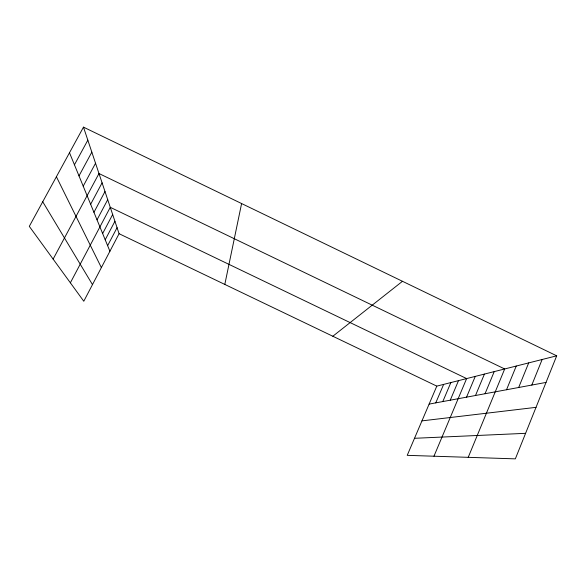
<?xml version="1.0" encoding="UTF-8"?>
<svg xmlns="http://www.w3.org/2000/svg" width="586" height="586" viewBox="0 0 586 586"><rect width="100%" height="100%" fill="white"/><g stroke="black" fill="none" stroke-linecap="round" stroke-linejoin="round"><path stroke-width="0.88" d="M224.812 284.422L241.6 203.547M556.7 355.819L515.343 458.86L407.226 455.344L436.797 386.123L556.7 355.819L83.483 127.14L29.3 226.357L83.783 301.241L119.083 233.704L83.483 127.14M531.802 385.061L542.145 359.496M518.676 387.493L528.704 362.895M506.531 389.749L516.251 366.045M468.221 457.329L504.685 368.968L98.983 173.529L53.128 259.107M485.04 393.733L494.218 371.612M475.495 395.506L484.424 374.088M466.551 397.162L475.246 376.41M433.955 456.216L466.624 378.585L110.271 207.312L70.371 282.811M442.804 401.571L450.861 382.57M450.246 400.187L458.508 380.636M435.764 402.875L443.631 384.401M107.626 245.673L117.068 227.661M105.209 239.777L114.929 221.274M102.645 233.528L112.673 214.498M97.027 219.838L107.714 199.672M93.943 212.315L104.997 191.527M90.647 204.28L102.089 182.832M83.212 186.158L95.547 163.238M79 175.895L91.841 152.14M74.444 164.791L87.834 140.142M332.826 336.247L402.479 281.295M429.113 404.106L546.02 382.424M421.949 420.88L536.022 407.343M414.507 438.299L525.591 433.325M119.083 233.704L436.797 386.123M42.734 201.76L92.478 284.606M56.395 176.738L101.363 267.604M69.5 152.748L109.912 251.24"/></g></svg>
